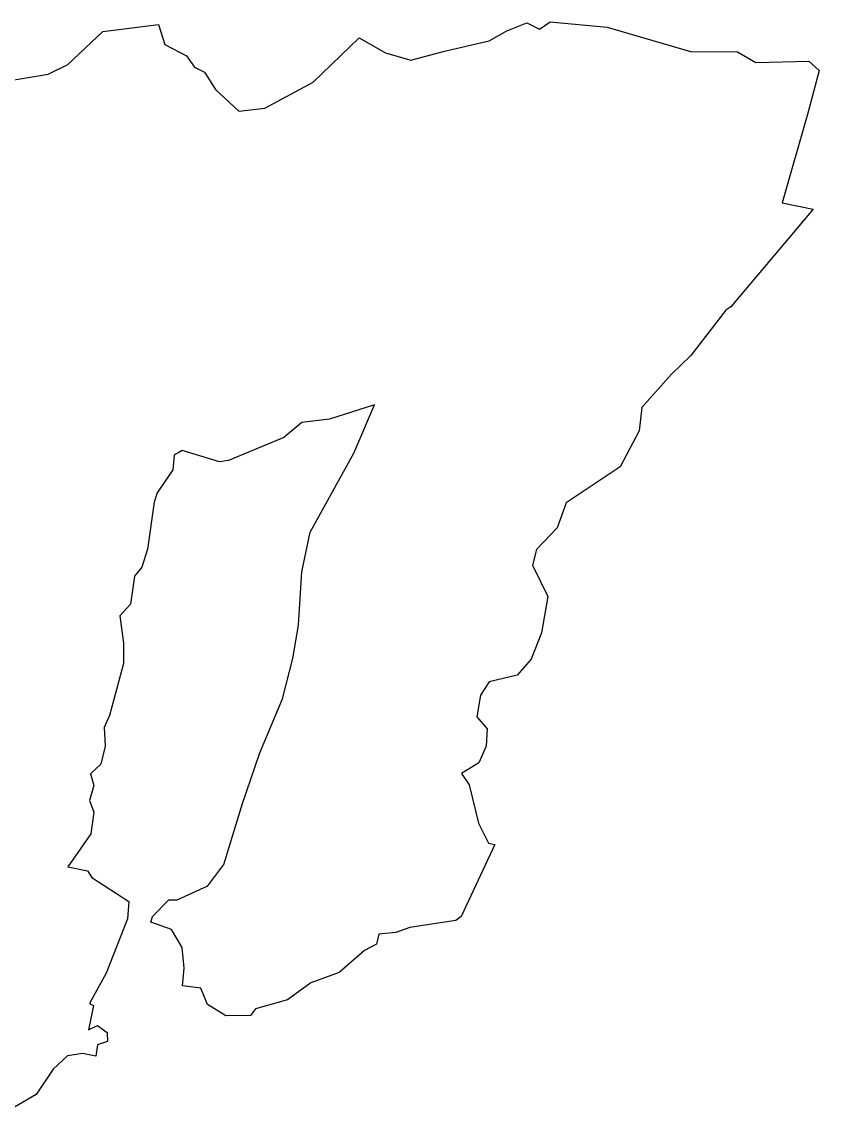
# Model space of a CAD drawing. Header units: metres. Extents: x 321809 to 327866, y 1839213 to 1843749.
# Drawn here: x 324838 to 327866, y 1839586 to 1843705 of the extents above; entities that cross this region are included whole.
import ezdxf

# ---------------------------------------------------------------- set-up
doc = ezdxf.new("R2010")
doc.units = ezdxf.units.M
doc.layers.add('village', color=3, linetype='Continuous')

msp = doc.modelspace()

# ---------------------------------------------------------------- linework, layer by layer
at = {"layer": 'village', "color": 3, "true_color": 0x00ff00}
msp.add_polyline3d([(324692.7, 1843466.2, 0), (324938, 1843506.8, 0), (325012.9, 1843542.7, 0), (325145.4, 1843668.5, 0), (325357.3, 1843694.6, 0), (325381.4, 1843618.7, 0), (325463.6, 1843575.6, 0), (325494, 1843532.5, 0), (325531.2, 1843513.9, 0), (325573.4, 1843447.7, 0), (325662.5, 1843366.2, 0), (325760.6, 1843377.4, 0), (325944.2, 1843476.2, 0), (326118.8, 1843644.3, 0), (326218.8, 1843587.2, 0), (326314.9, 1843559.3, 0), (326443.4, 1843594.1, 0), (326612.6, 1843632.5, 0), (326679.7, 1843670.5, 0), (326755.2, 1843700.8, 0), (326804, 1843677.3, 0), (326844.2, 1843705.3, 0), (327061.1, 1843684.8, 0), (327377.1, 1843591.7, 0), (327555.5, 1843590.6, 0), (327624.4, 1843550.3, 0), (327825.7, 1843555.2, 0), (327866, 1843520.5, 0), (327822.7, 1843358, 0), (327724.5, 1843018.6, 0), (327842.2, 1842994.3, 0), (327529.6, 1842623.1, 0), (327511, 1842610.1, 0), (327378, 1842438.7, 0), (327304.9, 1842367.4, 0), (327191.7, 1842241.4, 0), (327181.9, 1842152.5, 0), (327109.9, 1842015.7, 0), (326905.4, 1841879.8, 0), (326870.4, 1841784.4, 0), (326792.1, 1841702.8, 0), (326777.3, 1841643.7, 0), (326835.4, 1841524.1, 0), (326811.8, 1841386.9, 0), (326772.5, 1841286.2, 0), (326718.3, 1841225.3, 0), (326612.8, 1841200.4, 0), (326579.3, 1841150.3, 0), (326566.2, 1841067.5, 0), (326605, 1841021.9, 0), (326601.2, 1840956.1, 0), (326572.8, 1840893.2, 0), (326507.8, 1840852, 0), (326536.5, 1840810, 0), (326572.6, 1840664.5, 0), (326609.9, 1840588.4, 0), (326634.1, 1840583.5, 0), (326506.3, 1840309.6, 0), (326485.5, 1840295.3, 0), (326311.8, 1840267.6, 0), (326258.4, 1840248.7, 0), (326193, 1840242.5, 0), (326185.2, 1840204.4, 0), (326138.6, 1840181.2, 0), (326043.6, 1840097.3, 0), (325935.3, 1840057.9, 0), (325846.5, 1839993.2, 0), (325725.4, 1839960.1, 0), (325706.5, 1839934.4, 0), (325612.1, 1839933.5, 0), (325542.7, 1839975.5, 0), (325518.4, 1840037.6, 0), (325447.9, 1840047.1, 0), (325454.1, 1840113.6, 0), (325446.6, 1840192.9, 0), (325406.7, 1840260.1, 0), (325328.5, 1840287.8, 0), (325333.9, 1840309.6, 0), (325395.7, 1840373.1, 0), (325427.5, 1840373, 0), (325544.1, 1840425.9, 0), (325605.4, 1840507.3, 0), (325675.5, 1840739.3, 0), (325741.4, 1840931.4, 0), (325828.5, 1841135.4, 0), (325867.1, 1841288.9, 0), (325888.3, 1841415.4, 0), (325900.9, 1841618, 0), (325932.9, 1841768.5, 0), (326098.7, 1842068.6, 0), (326177.3, 1842251.7, 0), (326006, 1842197.3, 0), (325901.5, 1842184.2, 0), (325832.9, 1842127.4, 0), (325623.2, 1842040.3, 0), (325588.5, 1842035.1, 0), (325446.3, 1842077.6, 0), (325416.1, 1842060.7, 0), (325411.9, 1842004.6, 0), (325352.6, 1841918.2, 0), (325341.1, 1841881.9, 0), (325315.4, 1841703.3, 0), (325293.5, 1841635.3, 0), (325266.1, 1841601, 0), (325251.3, 1841494.7, 0), (325210.7, 1841450.7, 0), (325224.4, 1841347.6, 0), (325223.7, 1841270.4, 0), (325170.6, 1841072.4, 0), (325150.7, 1841026.6, 0), (325154.3, 1840955.7, 0), (325137.6, 1840888.4, 0), (325099.2, 1840851.3, 0), (325111.4, 1840806.6, 0), (325095.1, 1840750.4, 0), (325111.8, 1840705.6, 0), (325100.1, 1840623.4, 0), (325012.4, 1840498.5, 0), (325087.8, 1840483, 0), (325104.1, 1840458.5, 0), (325244.1, 1840366.7, 0), (325239, 1840301.3, 0), (325159, 1840094.7, 0), (325094.6, 1839980.3, 0), (325110.4, 1839972.6, 0), (325090.9, 1839879.9, 0), (325125.8, 1839896.6, 0), (325162.6, 1839869.7, 0), (325163, 1839835.3, 0), (325124.9, 1839822.9, 0), (325118.7, 1839779.7, 0), (325068.3, 1839790.5, 0), (325011.5, 1839780.6, 0), (324957.3, 1839730.3, 0), (324893.2, 1839635.1, 0), (324810.8, 1839586, 0)], dxfattribs=at)

doc.saveas('drawing.dxf')
